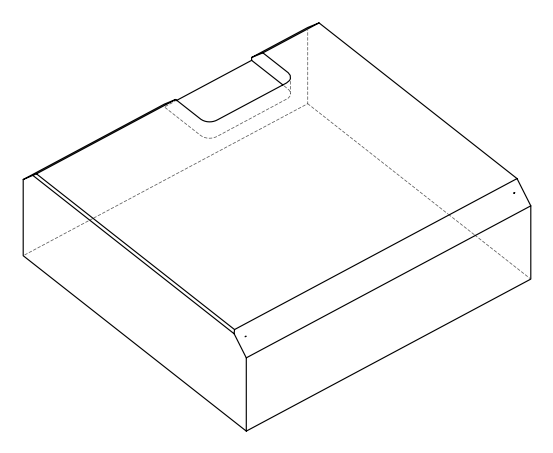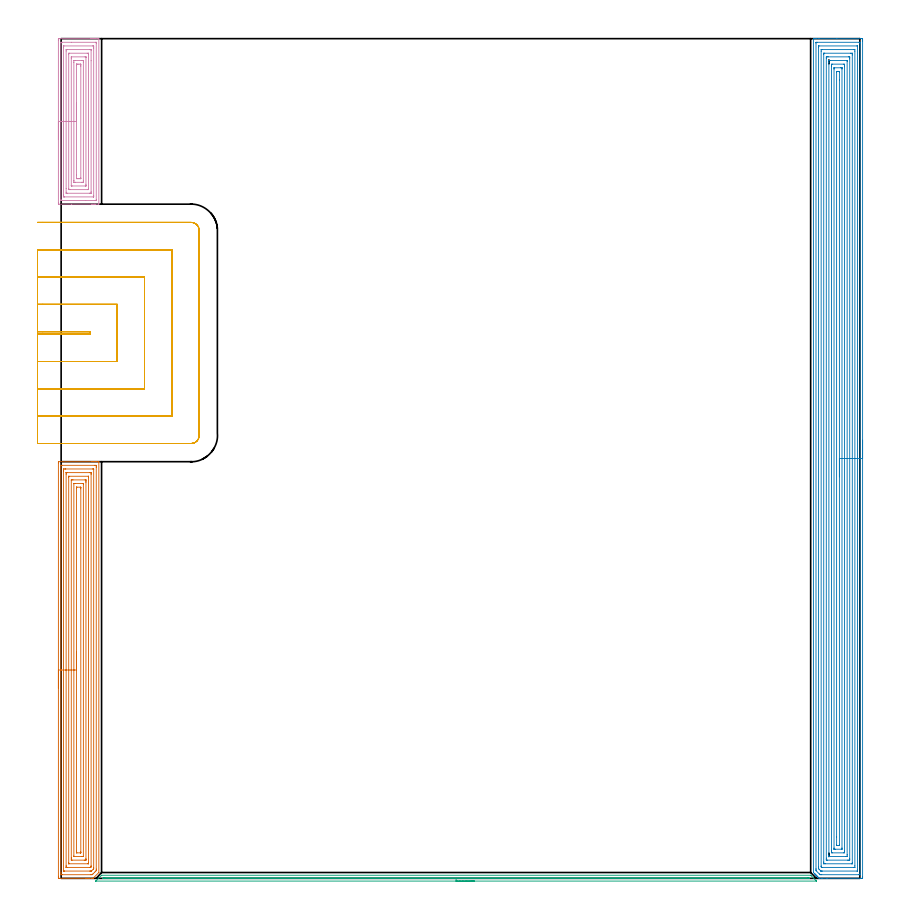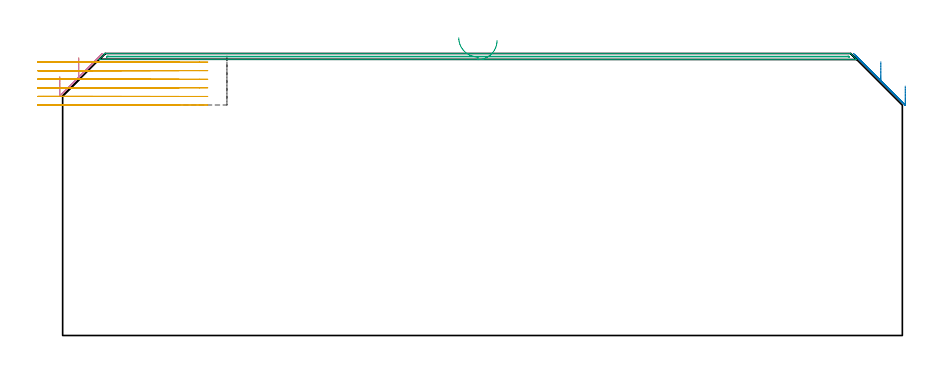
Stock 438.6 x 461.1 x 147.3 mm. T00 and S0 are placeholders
(PLAN: 5 operations, 1 tool changes, 81.9 min)
(1 AREA_MILL | FG_CHAMFER_SURFACE | UGT0205_001 | 15.02 min | 58375 mm3)
(2 AREA_MILL_1 | FG_CHAMFER_SURFACE_1 | UGT0205_001 | 37.24 min | 168066 mm3)
(3 AREA_MILL_2 | FG_CHAMFER_SURFACE_2 | UGT0205_001 | 6.43 min | 1997 mm3)
(4 AREA_MILL_3 | FG_CHAMFER_SURFACE_3 | UGT0205_001 | 6.22 min | 24399 mm3)
(5 MILL_SLOT | SLOT_PARTIAL_RECTANGULAR | UGT0201_136 | Follow Part, ap 5, ae 75% | 16.98 min | 319990 mm3)
(TOOL UGT0205_001 | Chamfer Mill 20 x 3 x 45 deg. | D20 FL50 Z2)
(TOOL UGT0201_136 | Carbide End Mill 20.0 | D20 FL30 Z4)
(OP 1 AREA_MILL)
G17 G21 G94 G90
T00 M6
G54
G17 G0 G90 X-1.5 Y104.4 S1061 M3
G43 Z157.3 H0
Z135.1
G94 G1 Y104.438 Z134.228 F250.
Y104.552 Z133.364
Y104.741 Z132.512
Y105.003 Z131.68
Y105.337 Z130.874
Y105.74 Z130.1
Y106.208 Z129.364
Y106.74 Z128.672
Y107.329 Z128.029
Y107.972 Z127.44
Y108.664 Z126.909
Y109.4 Z126.44
Y110.174 Z126.037
Y110.98 Z125.703
Y111.812 Z125.441
Y112.664 Z125.252
Y113.528 Z125.138
Y114.4 Z125.1
Y228.194
X-1.496 Y228.596 Z125.102
X-1.492 Y228.79 Z125.106
X-1.294 Y228.8 Z125.303
X16.957 Z143.552
X17.558 Z144.152
X18.125 Z144.722
X18.442 Z145.038
X19.009 Z145.605
X19.326 Z145.921
X20.349 Z146.949
X20.684 Y228.793 Z147.275
X20.697 Y228.791 Z147.288
X20.7 Y228.64 Z147.3
X20.698 Y3.277 Z147.298
X20.687 Y3.198 Z147.285
X20.677 Y3.176 Z147.276
X17.661 Y0.16 Z144.259
X17.558 Y0.06 Z144.157
X17.504 Y0.01 Z144.103
X16.924 Y0. Z143.523
X15.473 Z142.069
X14.905 Z141.502
X14.588 Z141.185
X14.021 Z140.615
X13.42 Z140.016
X-1.01 Y0.001 Z125.587
X-1.222 Y0.003 Z125.375
X-1.492 Y0.009 Z125.106
X-1.495 Y0.117 Z125.103
X-1.499 Y0.606 Z125.101
X-1.5 Y1.1 Z125.1
Y114.4
X-0.086 Z126.514
X-0.085 Y226.622 Z126.515
X-0.084 Y226.728 Z126.516
X-0.081 Y226.78 Z126.519
X-0.08 Y226.786 Z126.52
X-0.067 Y226.79 Z126.533
X-0.017 Y226.795 Z126.583
X0.371 Y226.799 Z126.971
X18.442 Y226.8 Z145.042
X18.94 Y226.798 Z145.54
X19.167 Y226.793 Z145.767
X19.268 Y226.79 Z145.868
X19.284 Y226.452 Z145.884
X19.285 Y226.409 Z145.885
X19.286 Y225.557 Z145.886
X19.284 Y5.069 Z145.884
X19.27 Y4.232 Z145.87
X19.221 Y4.176 Z145.821
X18.832 Y3.783 Z145.432
X18.442 Y3.391 Z145.042
X17.441 Y2.391 Z144.041
X17.05 Y2.011 Z143.65
X16.674 Y2.006 Z143.274
X16.176 Y2.001 Z142.776
X0.758 Y2. Z127.358
X0.26 Y2.001 Z126.86
X0.033 Y2.007 Z126.633
X-0.068 Y2.01 Z126.532
X-0.084 Y2.348 Z126.516
X-0.085 Y2.391 Z126.515
X-0.086 Y3.243 Z126.514
Y114.4
X1.328 Z127.928
X1.329 Y223.731 Z127.929
X1.33 Y224.047 Z127.93
X1.334 Y224.624 Z127.934
X1.335 Y224.773 Z127.935
X1.477 Y224.791 Z128.077
X1.642 Y224.795 Z128.242
X2.352 Y224.8 Z128.952
X2.527 Z129.127
X17.383 Z143.983
X17.558 Y224.798 Z144.158
X17.732 Y224.795 Z144.332
X17.847 Y224.79 Z144.447
X17.865 Y224.782 Z144.465
X17.867 Y224.767 Z144.467
X17.87 Y224.729 Z144.47
X17.871 Y224.624 Z144.471
X17.87 Y5.961 Z144.47
X17.869 Y5.647 Z144.469
X17.865 Y5.358 Z144.465
X17.863 Y5.289 Z144.463
X17.821 Y5.232 Z144.421
X17.668 Y5.069 Z144.268
X16.777 Y4.176 Z143.377
X16.723 Y4.126 Z143.323
X16.674 Y4.082 Z143.274
X16.583 Y4.01 Z143.183
X16.496 Y4.007 Z143.096
X16.319 Y4.003 Z142.919
X15.964 Y4. Z142.564
X15.789 Z142.389
X1.817 Z128.417
X1.642 Y4.002 Z128.242
X1.468 Y4.005 Z128.068
X1.353 Y4.01 Z127.953
X1.334 Y4.018 Z127.934
X1.333 Y4.033 Z127.933
X1.33 Y4.071 Z127.93
X1.329 Y4.176 Z127.929
X1.328 Y114.4 Z127.928
X2.743 Z129.343
Y221.946
X2.744 Y222.619 Z129.344
X2.746 Y222.717 Z129.346
X2.75 Y222.773 Z129.35
X2.755 Y222.79 Z129.355
X2.777 Y222.792 Z129.377
X2.988 Y222.796 Z129.588
X3.411 Y222.8 Z130.011
X3.449 Z130.049
X15.828 Z142.428
X16.222 Y222.794 Z142.822
X16.418 Y222.79 Z143.018
X16.451 Y222.781 Z143.051
X16.453 Y222.748 Z143.053
X16.455 Y222.694 Z143.055
X16.457 Y222.165 Z143.057
Y221.946
X16.456 Y6.854 Z143.056
X16.454 Y6.517 Z143.054
X16.451 Y6.35 Z143.051
X16.449 Y6.312 Z143.049
X16.431 Y6.289 Z143.031
X16.391 Y6.246 Z142.991
X16.189 Y6.047 Z142.789
X16.155 Y6.015 Z142.755
X16.106 Y6.01 Z142.706
X16.001 Y6.005 Z142.601
X15.789 Y6. Z142.389
X15.751 Z142.351
X3.372 Z129.972
X2.978 Y6.006 Z129.578
X2.782 Y6.01 Z129.382
X2.749 Y6.019 Z129.349
X2.747 Y6.051 Z129.347
X2.745 Y6.106 Z129.345
X2.743 Y6.635 Z129.343
Y6.854
Y114.4
X4.157 Z130.757
Y220.3
X4.158 Y220.44 Z130.758
X4.162 Y220.718 Z130.762
X4.164 Y220.79 Z130.764
X4.177 Y220.793 Z130.777
X4.216 Y220.796 Z130.816
X4.295 Y220.799 Z130.895
X14.905 Z141.505
X14.995 Y220.797 Z141.595
X15.021 Y220.794 Z141.621
X15.031 Y220.792 Z141.631
X15.036 Y220.763 Z141.636
X15.039 Y220.579 Z141.639
X15.042 Y220.301 Z141.642
Y8.501
X15.041 Y8.363 Z141.641
X15.037 Y8.087 Z141.637
X15.035 Y8.015 Z141.635
X15.022 Y8.01 Z141.622
X14.984 Y8.005 Z141.584
X14.905 Y8.002 Z141.505
X14.653 Y8. Z141.253
X4.295 Y8.001 Z130.895
X4.205 Y8.003 Z130.805
X4.179 Y8.006 Z130.779
X4.169 Y8.008 Z130.769
X4.164 Y8.036 Z130.764
X4.161 Y8.221 Z130.761
X4.158 Y8.499 Z130.758
X4.157 Y114.4 Z130.757
X5.571 Z132.171
X5.572 Y218.625 Z132.172
X5.573 Y218.749 Z132.173
X5.575 Y218.779 Z132.175
X5.577 Y218.787 Z132.177
X5.585 Y218.791 Z132.185
X5.646 Y218.797 Z132.246
X6.063 Y218.799 Z132.663
X6.528 Y218.8 Z133.128
X13.137 Y218.799 Z139.737
X13.605 Y218.796 Z140.205
X13.62 Y218.79 Z140.22
X13.623 Y218.778 Z140.223
X13.627 Y218.376 Z140.227
X13.629 Y217.88 Z140.229
Y217.484
X13.627 Y10.821 Z140.227
X13.626 Y10.424 Z140.226
X13.623 Y10.176 Z140.223
X13.621 Y10.054 Z140.221
X13.611 Y10.009 Z140.211
X13.552 Y10.005 Z140.152
X13.137 Y10.001 Z139.737
X12.672 Y10. Z139.272
X6.063 Y10.001 Z132.663
X5.595 Y10.004 Z132.195
X5.579 Y10.01 Z132.179
X5.577 Y10.022 Z132.177
X5.573 Y10.424 Z132.173
X5.571 Y10.92 Z132.171
Y11.316
Y114.4
X6.985 Z133.585
X6.986 Y216.698 Z133.586
Y216.751
X6.989 Y216.777 Z133.589
X6.991 Y216.783 Z133.591
X7.006 Y216.79 Z133.606
X7.418 Y216.797 Z134.018
X7.625 Y216.8 Z134.225
X12.046 Y216.799 Z138.646
X12.144 Y216.796 Z138.744
X12.162 Y216.793 Z138.762
X12.208 Y216.775 Z138.808
X12.213 Y216.631 Z138.813
X12.214 Y216.591 Z138.814
X12.213 Y12.102 Z138.813
X12.212 Y12.049 Z138.812
X12.21 Y12.023 Z138.81
X12.208 Y12.017 Z138.808
X12.194 Y12.01 Z138.794
X11.782 Y12.002 Z138.382
X11.575 Y12. Z138.175
X7.154 Y12.001 Z133.754
X7.056 Y12.004 Z133.656
X7.038 Y12.007 Z133.638
X6.992 Y12.024 Z133.592
X6.986 Y12.169 Z133.586
Y12.209
X6.985 Y114.4 Z133.585
X8.4 Z135.
Y214.233
X8.401 Y214.552 Z135.001
X8.405 Y214.764 Z135.005
X8.407 Y214.791 Z135.007
X8.415 Y214.794 Z135.015
X8.442 Y214.798 Z135.042
X8.496 Y214.8 Z135.096
X8.716 Z135.316
X10.491 Z137.091
X10.703 Y214.79 Z137.303
X10.794 Y214.782 Z137.394
X10.797 Y214.733 Z137.397
X10.799 Y214.678 Z137.399
X10.8 Y214.487 Z137.4
Y213.914
X10.799 Y14.568 Z137.399
X10.798 Y14.25 Z137.398
X10.794 Y14.039 Z137.394
X10.792 Y14.009 Z137.392
X10.785 Y14.006 Z137.385
X10.758 Y14.002 Z137.358
X10.704 Y14.001 Z137.304
X10.484 Y14. Z137.084
X8.709 Z135.309
X8.497 Y14.01 Z135.097
X8.406 Y14.018 Z135.006
X8.403 Y14.067 Z135.003
X8.401 Y14.122 Z135.001
X8.4 Y14.313 Z135.
Y14.886
Y114.4
Y115.272 Z135.038
Y116.136 Z135.151
Y116.988 Z135.34
Y117.82 Z135.603
Y118.626 Z135.936
Y119.4 Z136.339
Y120.136 Z136.808
Y120.828 Z137.339
Y121.471 Z137.928
Y122.06 Z138.572
Y122.592 Z139.264
Y123.06 Z140.
Y123.463 Z140.773
Y123.797 Z141.579
Y124.059 Z142.411
Y124.248 Z143.263
Y124.362 Z144.128
Y124.4 Z145.
G0 Z157.3
M5
M2
(OP 2 AREA_MILL_1)
G17 G21 G94 G90
T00 M6
G54
G17 G0 G90 X440.1 Y240.55 S1061 M3
G43 Z157.3 H0
Z130.3
G94 G1 Y240.512 Z129.428 F250.
Y240.398 Z128.564
Y240.209 Z127.712
Y239.947 Z126.88
Y239.613 Z126.074
Y239.21 Z125.3
Y238.742 Z124.564
Y238.21 Z123.872
Y237.621 Z123.229
Y236.978 Z122.64
Y236.286 Z122.108
Y235.55 Z121.64
Y234.776 Z121.237
Y233.97 Z120.903
Y233.138 Z120.641
Y232.286 Z120.452
Y231.422 Z120.338
Y230.55 Z120.3
Y0.921
X440.099 Y0.612 Z120.301
X440.093 Y0.035 Z120.304
X440.092 Y0.007 Z120.306
X439.517 Y0.004 Z120.88
X438.906 Y0. Z121.491
X420.53 Z139.866
X418.137 Z142.259
X417.474 Z142.925
X416.355 Y0.001 Z144.043
X416.307 Y0.003 Z144.09
X416.285 Y0.017 Z144.113
X416.136 Y0.164 Z144.263
X415.688 Y0.612 Z144.712
X415.464 Y0.834 Z144.932
X415.389 Y0.91 Z145.01
X415.243 Y1.057 Z145.156
X415.168 Y1.131 Z145.229
X415.092 Y1.208 Z145.307
X414.947 Y1.353 Z145.452
X414.871 Y1.428 Z145.526
X414.794 Y1.505 Z145.605
X414.65 Y1.649 Z145.749
X414.574 Y1.725 Z145.823
X414.497 Y1.803 Z145.903
X414.354 Y1.945 Z146.045
X414.277 Y2.022 Z146.12
X414.199 Y2.101 Z146.2
X414.058 Y2.242 Z146.341
X413.98 Y2.319 Z146.416
X413.901 Y2.398 Z146.498
X413.217 Y3.083 Z147.181
X413.126 Y3.176 Z147.269
X413.104 Y3.205 Z147.289
X413.1 Y3.291 Z147.3
Y460.934
X413.102 Y461.09 Z147.288
X413.149 Y461.092 Z147.243
X413.534 Y461.1 Z146.866
X413.911 Z146.489
X414.574 Z145.821
X415.796 Z144.601
X416.355 Z144.039
X425.932 Z134.465
X438.906 Z121.491
X439.517 Y461.096 Z120.88
X440.092 Y461.093 Z120.306
X440.093 Y461.065 Z120.304
X440.098 Y460.487 Z120.302
X440.1 Y459.903 Z120.3
Y230.55
X438.686 Z121.714
Y2.339
X438.685 Y2.279 Z121.715
X438.68 Y2.161 Z121.72
X438.669 Y2.01 Z121.731
X438.626 Y2.007 Z121.774
X438.132 Y2.001 Z122.268
X417.643 Y2. Z142.757
X417.246 Y2.003 Z143.154
X416.743 Y2.01 Z143.657
X416.351 Y2.398 Z144.049
X414.566 Y4.184 Z145.834
X414.521 Y4.237 Z145.879
X414.515 Y5.077 Z145.885
X414.514 Y5.137 Z145.886
Y458.761
X414.515 Y458.821 Z145.885
X414.52 Y458.939 Z145.88
X414.53 Y459.09 Z145.87
X414.574 Y459.093 Z145.826
X415.067 Y459.099 Z145.333
X438.229 Z122.171
X438.626 Y459.093 Z121.774
X438.676 Y459.09 Z121.724
X438.683 Y458.88 Z121.717
X438.685 Y458.761 Z121.715
X438.686 Y458.701 Z121.714
Y230.55
X437.272 Z123.128
X437.271 Y4.65 Z123.129
X437.27 Y4.184 Z123.13
X437.268 Y4.078 Z123.132
X437.265 Y4.027 Z123.135
X437.26 Y4.01 Z123.14
X437.212 Y4.007 Z123.188
X437.027 Y4.001 Z123.373
X418.137 Y4. Z142.263
X417.427 Y4.003 Z142.973
X417.246 Y4.01 Z143.154
X417.191 Y4.02 Z143.209
X417.133 Y4.074 Z143.267
X417.017 Y4.184 Z143.383
X416.355 Y4.848 Z144.045
X416.132 Y5.077 Z144.268
X415.935 Y5.296 Z144.465
X415.932 Y5.501 Z144.468
X415.93 Y5.97 Z144.47
X415.929 Y6.398 Z144.471
Y456.45
X415.93 Y456.916 Z144.47
X415.932 Y457.022 Z144.468
X415.935 Y457.073 Z144.465
X415.94 Y457.09 Z144.46
X415.988 Y457.093 Z144.412
X416.173 Y457.099 Z144.227
X437.029 Z123.371
X437.151 Y457.097 Z123.249
X437.249 Y457.09 Z123.151
X437.266 Y457.087 Z123.134
X437.268 Y457.081 Z123.132
X437.27 Y457.058 Z123.13
X437.271 Y456.916 Z123.129
X437.272 Y230.55 Z123.128
X435.857 Z124.543
Y6.863
X435.853 Y6.072 Z124.547
X435.851 Y6.022 Z124.549
X435.815 Y6.01 Z124.585
X435.709 Y6.005 Z124.691
X435.494 Y6.002 Z124.906
X435.063 Y6. Z125.337
X418.107 Z142.293
X417.694 Y6.01 Z142.706
X417.646 Y6.015 Z142.754
X417.608 Y6.047 Z142.792
X417.55 Y6.101 Z142.85
X417.48 Y6.173 Z142.92
X417.4 Y6.26 Z143.
X417.35 Y6.325 Z143.05
X417.348 Y6.41 Z143.052
X417.343 Y6.766 Z143.057
Y454.237
X417.347 Y455.028 Z143.053
X417.349 Y455.078 Z143.051
X417.384 Y455.09 Z143.016
X417.491 Y455.094 Z142.909
X417.706 Y455.098 Z142.694
X418.137 Y455.1 Z142.263
X435.063 Z125.337
X435.506 Y455.098 Z124.894
X435.713 Y455.095 Z124.687
X435.815 Y455.09 Z124.585
X435.851 Y455.081 Z124.549
X435.857 Y454.237 Z124.543
Y230.55
X434.443 Z125.957
Y8.649
X434.442 Y8.378 Z125.958
X434.438 Y8.106 Z125.962
X434.436 Y8.03 Z125.964
X434.43 Y8.009 Z125.97
X434.414 Y8.007 Z125.986
X434.334 Y8.003 Z126.066
X434.172 Y8.001 Z126.228
X433.929 Y8. Z126.471
X419.675 Z140.725
X419.028 Y8.003 Z141.372
X418.779 Y8.006 Z141.621
X418.763 Y8.017 Z141.637
X418.761 Y8.024 Z141.639
X418.758 Y8.649 Z141.642
X418.757 Y8.921 Z141.643
Y452.451
X418.758 Y452.721 Z141.642
X418.762 Y452.994 Z141.638
X418.764 Y453.069 Z141.636
X418.77 Y453.091 Z141.63
X418.786 Y453.093 Z141.614
X418.866 Y453.097 Z141.534
X419.028 Y453.099 Z141.372
X419.271 Y453.1 Z141.129
X433.525 Z126.875
X434.172 Y453.097 Z126.228
X434.421 Y453.094 Z125.979
X434.437 Y453.083 Z125.963
X434.439 Y453.076 Z125.961
X434.442 Y452.451 Z125.958
X434.443 Y452.179 Z125.957
Y230.55
X433.029 Z127.371
Y10.688
X433.028 Y10.435 Z127.372
X433.024 Y10.115 Z127.376
X433.022 Y10.037 Z127.378
X433.016 Y10.01 Z127.384
X432.969 Y10.007 Z127.431
X432.823 Y10.002 Z127.577
X432.39 Y10. Z128.01
X431.934 Z128.466
X420.81 Y10.001 Z139.59
X420.35 Y10.003 Z140.05
X420.206 Y10.01 Z140.194
X420.178 Y10.014 Z140.222
X420.176 Y10.064 Z140.224
X420.173 Y10.18 Z140.227
X420.172 Y10.435 Z140.228
X420.171 Y11.075 Z140.229
Y450.412
X420.172 Y450.665 Z140.228
X420.176 Y450.985 Z140.224
X420.178 Y451.063 Z140.222
X420.184 Y451.09 Z140.216
X420.231 Y451.093 Z140.169
X420.377 Y451.098 Z140.023
X420.81 Y451.1 Z139.59
X421.266 Z139.134
X432.39 Y451.099 Z128.01
X432.85 Y451.097 Z127.55
X432.994 Y451.09 Z127.406
X433.022 Y451.086 Z127.378
X433.024 Y451.035 Z127.376
X433.027 Y450.92 Z127.373
X433.028 Y450.665 Z127.372
X433.029 Y450.025 Z127.371
Y230.55
X431.615 Z128.785
Y12.999
X431.611 Y12.221 Z128.789
X431.609 Y12.111 Z128.791
X431.603 Y12.01 Z128.797
X431.5 Y12.008 Z128.9
X430.829 Y12.001 Z129.571
X421.7 Z138.7
X421.627 Y12.003 Z138.773
X421.601 Y12.007 Z138.799
X421.592 Y12.01 Z138.808
X421.59 Y12.03 Z138.81
X421.587 Y12.106 Z138.813
X421.586 Y12.221 Z138.814
X421.585 Y12.336 Z138.815
Y448.101
X421.589 Y448.879 Z138.811
X421.591 Y448.989 Z138.809
X421.597 Y449.09 Z138.803
X421.7 Y449.092 Z138.7
X422.371 Y449.099 Z138.029
X431.5 Z128.9
X431.573 Y449.097 Z128.827
X431.599 Y449.093 Z128.801
X431.608 Y449.09 Z128.792
X431.61 Y449.07 Z128.79
X431.613 Y448.994 Z128.787
X431.614 Y448.879 Z128.786
X431.615 Y448.764 Z128.785
Y230.55
X430.201 Z130.199
X430.2 Y14.9 Z130.2
X430.199 Y14.418 Z130.201
X430.193 Y14.007 Z130.207
X429.725 Y14. Z130.675
X423.482 Z136.918
X423.007 Y14.007 Z137.393
X423.001 Y14.489 Z137.399
X423. Y14.9 Z137.4
X422.999 Y15.384 Z137.401
X423. Y446.2 Z137.4
X423.001 Y446.682 Z137.399
X423.007 Y447.093 Z137.393
X423.475 Y447.1 Z136.925
X429.711 Z130.689
X430.193 Y447.093 Z130.207
X430.199 Y446.611 Z130.201
X430.2 Y446.2 Z130.2
X430.201 Y445.716 Z130.199
Y230.55
X428.786 Z131.614
Y16.686
X428.783 Y16.26 Z131.617
X428.779 Y16.048 Z131.621
X428.773 Y16.01 Z131.627
X428.718 Y16.006 Z131.682
X428.619 Y16.001 Z131.781
X425.057 Y16. Z135.343
X424.515 Y16.003 Z135.885
X424.456 Y16.006 Z135.944
X424.421 Y16.011 Z135.979
X424.419 Y16.051 Z135.981
X424.416 Y16.249 Z135.984
X424.414 Y16.645 Z135.986
Y444.414
X424.417 Y444.84 Z135.983
X424.421 Y445.052 Z135.979
X424.427 Y445.09 Z135.973
X424.482 Y445.094 Z135.918
X424.581 Y445.099 Z135.819
X428.143 Y445.1 Z132.257
X428.685 Y445.097 Z131.715
X428.744 Y445.094 Z131.656
X428.779 Y445.089 Z131.621
X428.781 Y445.049 Z131.619
X428.784 Y444.851 Z131.616
X428.786 Y444.455 Z131.614
Y230.55
X427.372 Z133.028
X427.371 Y18.472 Z133.029
X427.369 Y18.147 Z133.031
X427.365 Y18.037 Z133.035
X427.363 Y18.009 Z133.037
X427.339 Y18.007 Z133.061
X427.281 Y18.004 Z133.119
X427.045 Y18.001 Z133.355
X426.625 Y18. Z133.775
X426.155 Y18.001 Z134.245
X425.998 Y18.003 Z134.402
X425.873 Y18.007 Z134.527
X425.839 Y18.01 Z134.561
X425.835 Y18.052 Z134.565
X425.832 Y18.144 Z134.568
X425.829 Y18.472 Z134.571
X425.828 Y22.667 Z134.572
X425.829 Y442.628 Z134.571
X425.831 Y442.952 Z134.569
X425.835 Y443.063 Z134.565
X425.837 Y443.09 Z134.563
X425.861 Y443.093 Z134.539
X425.919 Y443.096 Z134.481
X426.155 Y443.099 Z134.245
X426.575 Y443.1 Z133.825
X427.045 Y443.099 Z133.355
X427.202 Y443.097 Z133.198
X427.327 Y443.093 Z133.073
X427.361 Y443.09 Z133.039
X427.365 Y443.048 Z133.035
X427.368 Y442.955 Z133.032
X427.371 Y442.628 Z133.029
X427.372 Y438.435 Z133.028
Y230.55
Y229.678 Z133.066
Y228.814 Z133.18
Y227.962 Z133.369
Y227.13 Z133.631
Y226.324 Z133.965
Y225.55 Z134.368
Y224.814 Z134.836
Y224.122 Z135.368
Y223.479 Z135.957
Y222.89 Z136.6
Y222.358 Z137.292
Y221.89 Z138.028
Y221.487 Z138.802
Y221.153 Z139.608
Y220.891 Z140.44
Y220.702 Z141.291
Y220.588 Z142.156
Y220.55 Z143.028
G0 Z157.3
M5
M2
(OP 3 AREA_MILL_2)
G17 G21 G94 G90
T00 M6
G54
G17 G0 G90 X226.9 Y-1.5 S1061 M3
G43 Z157.3 H0
Z154.1
G94 G1 X226.862 Z153.228 F250.
X226.748 Z152.363
X226.559 Z151.512
X226.297 Z150.68
X225.963 Z149.874
X225.56 Z149.1
X225.092 Z148.364
X224.56 Z147.672
X223.971 Z147.029
X223.328 Z146.44
X222.636 Z145.908
X221.9 Z145.44
X221.126 Z145.037
X220.32 Z144.703
X219.488 Z144.441
X218.637 Z144.252
X217.772 Z144.138
X216.9 Z144.1
X19.084
X19.014 Y-1.496 Z144.102
X19.025 Y-1.473 Z144.124
X22.029 Y1.529 Z147.129
X22.169 Y1.666 Z147.262
X22.205 Y1.696 Z147.29
X22.287 Y1.7 Z147.3
X411.513
X411.595 Y1.696 Z147.29
X411.631 Y1.666 Z147.262
X411.771 Y1.529 Z147.129
X414.775 Y-1.475 Z144.123
X414.787 Y-1.496 Z144.101
X414.788 Y-1.499 Z144.099
X414.716 Y-1.5 Z144.1
X414.637
X216.9
Y-0.086 Z145.514
X23.527 Y-0.085 Z145.515
X23.18 Y-0.084 Z145.516
X22.92 Y-0.081 Z145.519
X22.889 Y-0.079 Z145.521
X22.9 Y-0.062 Z145.538
X22.939 Y-0.019 Z145.581
X23.18 Y0.222 Z145.822
X23.246 Y0.279 Z145.879
X23.305 Y0.281 Z145.881
X23.438 Y0.284 Z145.884
X23.817 Y0.285 Z145.885
X24.073 Y0.286 Z145.886
X409.983 Y0.285 Z145.885
X410.364 Y0.283 Z145.883
X410.495 Y0.281 Z145.881
X410.554 Y0.279 Z145.879
X410.62 Y0.221 Z145.821
X410.902 Y-0.064 Z145.536
X410.91 Y-0.08 Z145.52
X410.879 Y-0.081 Z145.519
X410.793 Y-0.084 Z145.516
X410.62 Y-0.085 Z145.515
X410.364 Y-0.086 Z145.514
X216.9
X216.028 Z145.552
X215.164 Z145.666
X214.312 Z145.855
X213.48 Z146.117
X212.674 Z146.451
X211.9 Z146.854
X211.164 Z147.323
X210.472 Z147.854
X209.829 Z148.443
X209.24 Z149.086
X208.709 Z149.778
X208.24 Z150.514
X207.837 Z151.288
X207.503 Z152.094
X207.241 Z152.926
X207.052 Z153.778
X206.938 Z154.643
X206.9 Z155.514
G0 Z157.3
M5
M2
(OP 4 AREA_MILL_3)
G17 G21 G94 G90
T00 M6
G54
G17 G0 G90 X-1.5 Y405.65 S1061 M3
G43 Z157.3 H0
Z135.1
G94 G1 Y405.688 Z134.228 F250.
Y405.802 Z133.364
Y405.991 Z132.512
Y406.253 Z131.68
Y406.587 Z130.874
Y406.99 Z130.1
Y407.459 Z129.364
Y407.99 Z128.672
Y408.579 Z128.029
Y409.222 Z127.44
Y409.914 Z126.908
Y410.65 Z126.44
Y411.424 Z126.037
Y412.23 Z125.703
Y413.062 Z125.441
Y413.914 Z125.252
Y414.778 Z125.138
Y415.65 Z125.1
Y460.147
X-1.499 Y460.543 Z125.101
X-1.494 Y461.03 Z125.103
X-1.491 Y461.092 Z125.105
X-1.01 Y461.1 Z125.586
X16.12 Z142.714
X16.673 Z143.267
X17.334 Z143.932
X17.558 Z144.155
X18.219 Z144.816
X18.442 Z145.038
X18.888 Z145.487
X19.764 Z146.363
X20.21 Z146.809
X20.454 Y461.099 Z147.053
X20.694 Y461.09 Z147.292
X20.7 Y460.988 Z147.3
Y370.312
X20.694 Y370.21 Z147.292
X20.452 Y370.2 Z147.051
X18.889 Z145.488
X18.442 Z145.038
X18.219 Z144.816
X17.558 Z144.155
X17.334 Z143.932
X16.673 Z143.267
X5.786 Z132.383
X-1.223 Z125.374
X-1.343 Y370.202 Z125.254
X-1.491 Y370.21 Z125.105
X-1.499 Y370.359 Z125.099
X-1.5 Y370.757 Z125.1
Y415.65
X-0.086 Z126.514
Y458.765
X-0.082 Y458.977 Z126.518
X-0.079 Y459.074 Z126.521
X0.093 Y459.09 Z126.693
X0.427 Y459.099 Z127.027
X5.73 Y459.1 Z132.33
X18.993 Z145.593
X19.179 Y459.098 Z145.779
X19.246 Y459.095 Z145.846
X19.271 Y459.091 Z145.871
X19.279 Y459.065 Z145.879
X19.283 Y458.98 Z145.883
X19.286 Y458.806 Z145.886
Y458.765
X19.285 Y372.535 Z145.885
X19.282 Y372.323 Z145.882
X19.279 Y372.226 Z145.879
X19.107 Y372.21 Z145.707
X18.773 Y372.201 Z145.373
X13.47 Y372.2 Z140.07
X0.207 Z126.807
X0.021 Y372.202 Z126.621
X-0.046 Y372.205 Z126.554
X-0.071 Y372.209 Z126.529
X-0.079 Y372.235 Z126.521
X-0.083 Y372.32 Z126.517
X-0.086 Y372.494 Z126.514
Y372.535
Y415.65
X1.328 Z127.928
X1.329 Y456.414 Z127.929
X1.331 Y456.987 Z127.931
X1.333 Y457.065 Z127.933
X1.335 Y457.08 Z127.935
X1.346 Y457.09 Z127.946
X1.418 Y457.095 Z128.018
X1.531 Y457.099 Z128.131
X17.446 Y457.1 Z144.046
X17.558 Y457.098 Z144.158
X17.67 Y457.093 Z144.27
X17.865 Y457.083 Z144.465
X17.866 Y456.987 Z144.466
X17.87 Y456.674 Z144.47
X17.871 Y456.098 Z144.471
Y455.783
Y374.886
X17.869 Y374.313 Z144.469
X17.867 Y374.235 Z144.467
X17.865 Y374.22 Z144.465
X17.854 Y374.21 Z144.454
X17.782 Y374.205 Z144.382
X17.669 Y374.201 Z144.269
X1.754 Y374.2 Z128.354
X1.642 Y374.202 Z128.242
X1.53 Y374.207 Z128.13
X1.335 Y374.217 Z127.935
X1.333 Y374.313 Z127.933
X1.33 Y374.626 Z127.93
X1.329 Y375.202 Z127.929
X1.328 Y375.517 Z127.928
Y415.65
X2.743 Z129.343
Y454.32
X2.747 Y454.988 Z129.347
X2.749 Y455.079 Z129.349
X2.83 Y455.09 Z129.43
X3.023 Y455.095 Z129.623
X3.411 Y455.099 Z130.011
X3.519 Y455.1 Z130.119
X15.898 Z142.498
X16.216 Y455.098 Z142.816
X16.375 Y455.094 Z142.975
X16.448 Y455.09 Z143.048
X16.45 Y455.038 Z143.05
X16.456 Y454.539 Z143.056
X16.457 Y448.982 Z143.057
Y376.98
X16.453 Y376.312 Z143.053
X16.45 Y376.221 Z143.05
X16.37 Y376.21 Z142.97
X16.177 Y376.205 Z142.777
X15.789 Y376.201 Z142.389
X15.68 Y376.2 Z142.28
X3.302 Z129.902
X2.984 Y376.202 Z129.584
X2.825 Y376.206 Z129.425
X2.752 Y376.21 Z129.352
X2.75 Y376.262 Z129.35
X2.744 Y376.761 Z129.344
X2.743 Y378.758 Z129.343
Y415.65
X4.157 Z130.757
Y452.681
X4.159 Y452.82 Z130.759
X4.164 Y453.088 Z130.764
X4.295 Y453.093 Z130.895
X4.625 Y453.099 Z131.225
X14.351 Y453.1 Z140.951
X14.905 Y453.098 Z141.505
X14.984 Y453.095 Z141.584
X15.027 Y453.091 Z141.627
X15.036 Y452.958 Z141.636
X15.041 Y452.681 Z141.641
X15.043 Y452.542 Z141.643
Y452.404
Y378.619
X15.041 Y378.48 Z141.641
X15.036 Y378.213 Z141.636
X14.905 Y378.207 Z141.505
X14.575 Y378.201 Z141.175
X4.849 Y378.2 Z131.449
X4.295 Y378.202 Z130.895
X4.216 Y378.205 Z130.816
X4.173 Y378.209 Z130.773
X4.164 Y378.342 Z130.764
X4.158 Y378.619 Z130.758
X4.157 Y378.758 Z130.757
Y378.896
Y415.65
X5.571 Z132.171
Y450.37
X5.572 Y450.765 Z132.172
X5.575 Y451.012 Z132.175
X5.578 Y451.071 Z132.178
X5.583 Y451.09 Z132.183
X5.619 Y451.094 Z132.219
X5.731 Y451.099 Z132.331
X13.137 Y451.1 Z139.737
X13.47 Y451.097 Z140.07
X13.565 Y451.094 Z140.165
X13.618 Y451.09 Z140.218
X13.622 Y451.06 Z140.222
X13.626 Y450.929 Z140.226
X13.628 Y450.765 Z140.228
X13.629 Y380.93 Z140.229
X13.628 Y380.535 Z140.228
X13.625 Y380.288 Z140.225
X13.622 Y380.229 Z140.222
X13.617 Y380.21 Z140.217
X13.581 Y380.206 Z140.181
X13.469 Y380.201 Z140.069
X6.063 Y380.2 Z132.663
X5.73 Y380.203 Z132.33
X5.634 Y380.206 Z132.234
X5.582 Y380.21 Z132.182
X5.578 Y380.24 Z132.178
X5.574 Y380.371 Z132.174
X5.572 Y380.535 Z132.172
X5.571 Y415.65 Z132.171
X6.985 Z133.585
Y448.06
X6.986 Y448.948 Z133.586
X6.987 Y448.987 Z133.587
X6.992 Y449.083 Z133.592
X7.38 Y449.094 Z133.98
X7.606 Y449.098 Z134.206
X7.719 Y449.1 Z134.319
X7.832 Z134.432
X11.256 Z137.856
X11.368 Z137.968
X12.144 Y449.096 Z138.744
X12.177 Y449.09 Z138.777
X12.208 Y449.032 Z138.808
X12.209 Y448.987 Z138.809
X12.215 Y448.136 Z138.815
Y448.098
Y383.202
X12.214 Y382.353 Z138.814
X12.213 Y382.313 Z138.813
X12.208 Y382.217 Z138.808
X11.82 Y382.206 Z138.42
X11.594 Y382.202 Z138.194
X11.481 Y382.2 Z138.081
X11.368 Z137.968
X7.944 Z134.544
X7.832 Z134.432
X7.056 Y382.204 Z133.656
X7.023 Y382.21 Z133.623
X6.992 Y382.268 Z133.592
X6.991 Y382.313 Z133.591
X6.985 Y383.164 Z133.585
Y383.202
Y415.65
X8.399 Z134.999
X8.4 Y446.637 Z135.
X8.402 Y446.956 Z135.002
X8.404 Y447.046 Z135.004
X8.407 Y447.091 Z135.007
X8.425 Y447.093 Z135.025
X8.522 Y447.097 Z135.122
X8.716 Y447.1 Z135.316
X8.824 Z135.424
X9.708 Z136.308
X10.484 Y447.099 Z137.084
X10.595 Y447.097 Z137.195
X10.794 Y447.082 Z137.394
X10.796 Y447.028 Z137.396
X10.799 Y446.892 Z137.399
X10.8 Y446.32 Z137.4
Y446.002
Y384.663
X10.798 Y384.345 Z137.398
X10.796 Y384.254 Z137.396
X10.793 Y384.209 Z137.393
X10.775 Y384.207 Z137.375
X10.678 Y384.203 Z137.278
X10.484 Y384.2 Z137.084
X10.376 Z136.976
X9.492 Z136.092
X8.716 Y384.201 Z135.316
X8.605 Y384.203 Z135.205
X8.406 Y384.218 Z135.006
X8.404 Y384.272 Z135.004
X8.401 Y384.408 Z135.001
X8.4 Y386.187 Z135.
X8.399 Y415.65 Z134.999
Y416.522 Z135.038
Y417.387 Z135.151
Y418.238 Z135.34
Y419.07 Z135.603
Y419.876 Z135.936
Y420.65 Z136.339
Y421.386 Z136.808
Y422.078 Z137.339
Y422.721 Z137.928
Y423.31 Z138.572
Y423.842 Z139.264
Y424.31 Z139.999
Y424.713 Z140.773
Y425.047 Z141.579
Y425.309 Z142.411
Y425.498 Z143.263
Y425.612 Z144.128
Y425.65 Z144.999
G0 Z157.3
M5
M2
(OP 5 MILL_SLOT)
G17 G21 G94 G90
T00 M6
G54
G17 G0 G90 X-13. Y298.8 S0 M3
G43 Z157.3 H0
Z142.817
G94 G1 X-10. F250.
X15.8 F500.
Y300.2
X-10.
X-13. F250.
Y283.8
X-10.
X30.8 F500.
Y315.2
X-10.
X-13. F250.
Y268.8
X-10.
X45.8 F500.
Y330.2
X-10.
X-13. F250.
Y253.8
X-10.
X60.8 F500.
Y345.2
X-10.
X-13. F250.
Y238.8
X-10.
X71.4 F500.
G3 X75.8 Y243.2 R4.4
G1 Y355.8
G3 X71.4 Y360.2 R4.4
G1 X-10.
X-13. F250.
G0 Y298.8 Z138.333
G1 X-10.
X15.8 F500.
Y300.2
X-10.
X-13. F250.
Y283.8
X-10.
X30.8 F500.
Y315.2
X-10.
X-13. F250.
Y268.8
X-10.
X45.8 F500.
Y330.2
X-10.
X-13. F250.
Y253.8
X-10.
X60.8 F500.
Y345.2
X-10.
X-13. F250.
Y238.8
X-10.
X71.4 F500.
G3 X75.8 Y243.2 R4.4
G1 Y355.8
G3 X71.4 Y360.2 R4.4
G1 X-10.
X-13. F250.
G0 Y298.8 Z133.85
G1 X-10.
X15.8 F500.
Y300.2
X-10.
X-13. F250.
Y283.8
X-10.
X30.8 F500.
Y315.2
X-10.
X-13. F250.
Y268.8
X-10.
X45.8 F500.
Y330.2
X-10.
X-13. F250.
Y253.8
X-10.
X60.8 F500.
Y345.2
X-10.
X-13. F250.
Y238.8
X-10.
X71.4 F500.
G3 X75.8 Y243.2 R4.4
G1 Y355.8
G3 X71.4 Y360.2 R4.4
G1 X-10.
X-13. F250.
G0 Y298.8 Z129.367
G1 X-10.
X15.8 F500.
Y300.2
X-10.
X-13. F250.
Y283.8
X-10.
X30.8 F500.
Y315.2
X-10.
X-13. F250.
Y268.8
X-10.
X45.8 F500.
Y330.2
X-10.
X-13. F250.
Y253.8
X-10.
X60.8 F500.
Y345.2
X-10.
X-13. F250.
Y238.8
X-10.
X71.4 F500.
G3 X75.8 Y243.2 R4.4
G1 Y355.8
G3 X71.4 Y360.2 R4.4
G1 X-10.
X-13. F250.
G0 Y298.8 Z124.883
G1 X-10.
X15.8 F500.
Y300.2
X-10.
X-13. F250.
Y283.8
X-10.
X30.8 F500.
Y315.2
X-10.
X-13. F250.
Y268.8
X-10.
X45.8 F500.
Y330.2
X-10.
X-13. F250.
Y253.8
X-10.
X60.8 F500.
Y345.2
X-10.
X-13. F250.
Y238.8
X-10.
X71.4 F500.
G3 X75.8 Y243.2 R4.4
G1 Y355.8
G3 X71.4 Y360.2 R4.4
G1 X-10.
X-13. F250.
G0 Y298.8 Z120.4
G1 X-10.
X15.8 F500.
Y300.2
X-10.
X-13. F250.
Y283.8
X-10.
X30.8 F500.
Y315.2
X-10.
X-13. F250.
Y268.8
X-10.
X45.8 F500.
Y330.2
X-10.
X-13. F250.
Y253.8
X-10.
X60.8 F500.
Y345.2
X-10.
X-13. F250.
Y238.8
X-10.
X71.4 F500.
G3 X75.8 Y243.2 R4.4
G1 Y355.8
G3 X71.4 Y360.2 R4.4
G1 X-10.
X-13. F250.
G0 Z157.3
M5
M2
